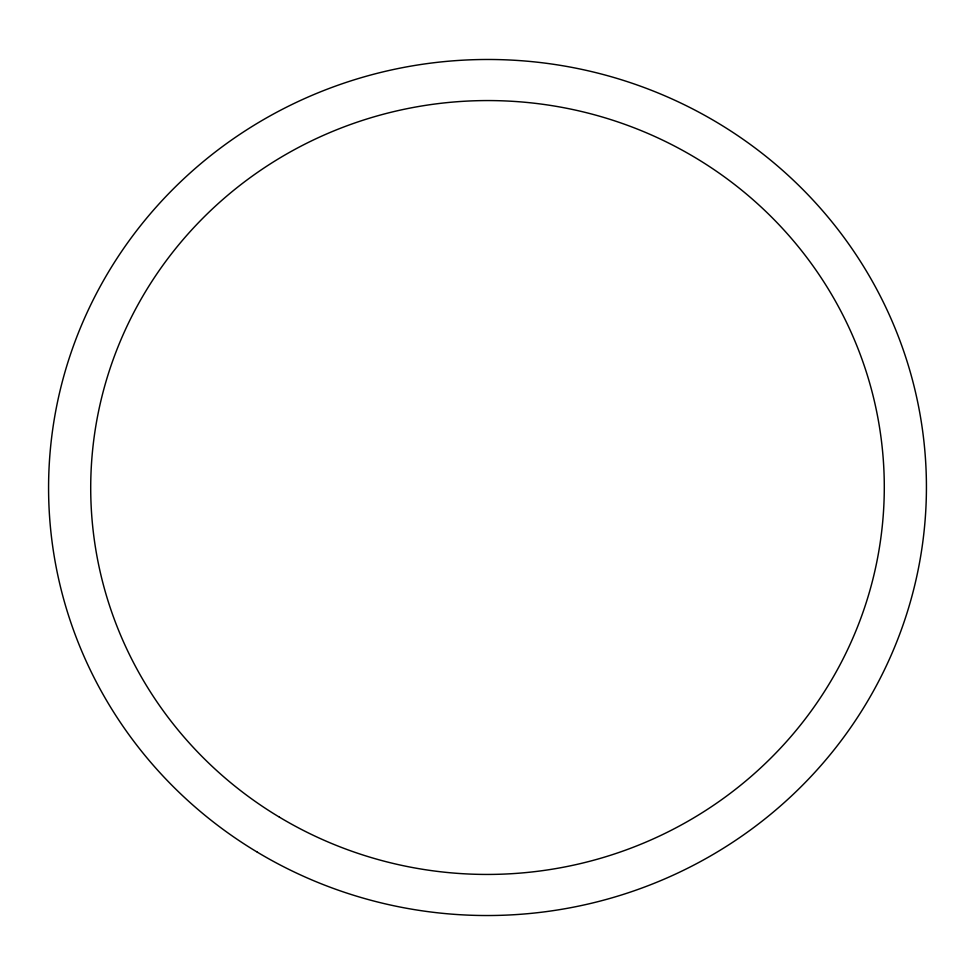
<?xml version="1.0" encoding="UTF-8"?>
<svg xmlns="http://www.w3.org/2000/svg" width="975" height="975" viewBox="0 0 975 975"><rect width="100%" height="100%" fill="white"/><g stroke="black" fill="none" stroke-linecap="round" stroke-linejoin="round"><path stroke-width="1.46" d="M257.327 852.174A438.933 428.025 -1.1 0 0 926.25 499.237A438.933 428.025 -1.1 0 0 278.923 111.089A438.933 428.025 -1.1 0 0 257.327 852.174M279.423 817.16A396.788 386.929 -1.1 0 0 884.13 498.115A396.788 386.929 -1.1 0 0 298.947 147.225A396.788 386.929 -1.1 0 0 279.423 817.16"/></g></svg>
